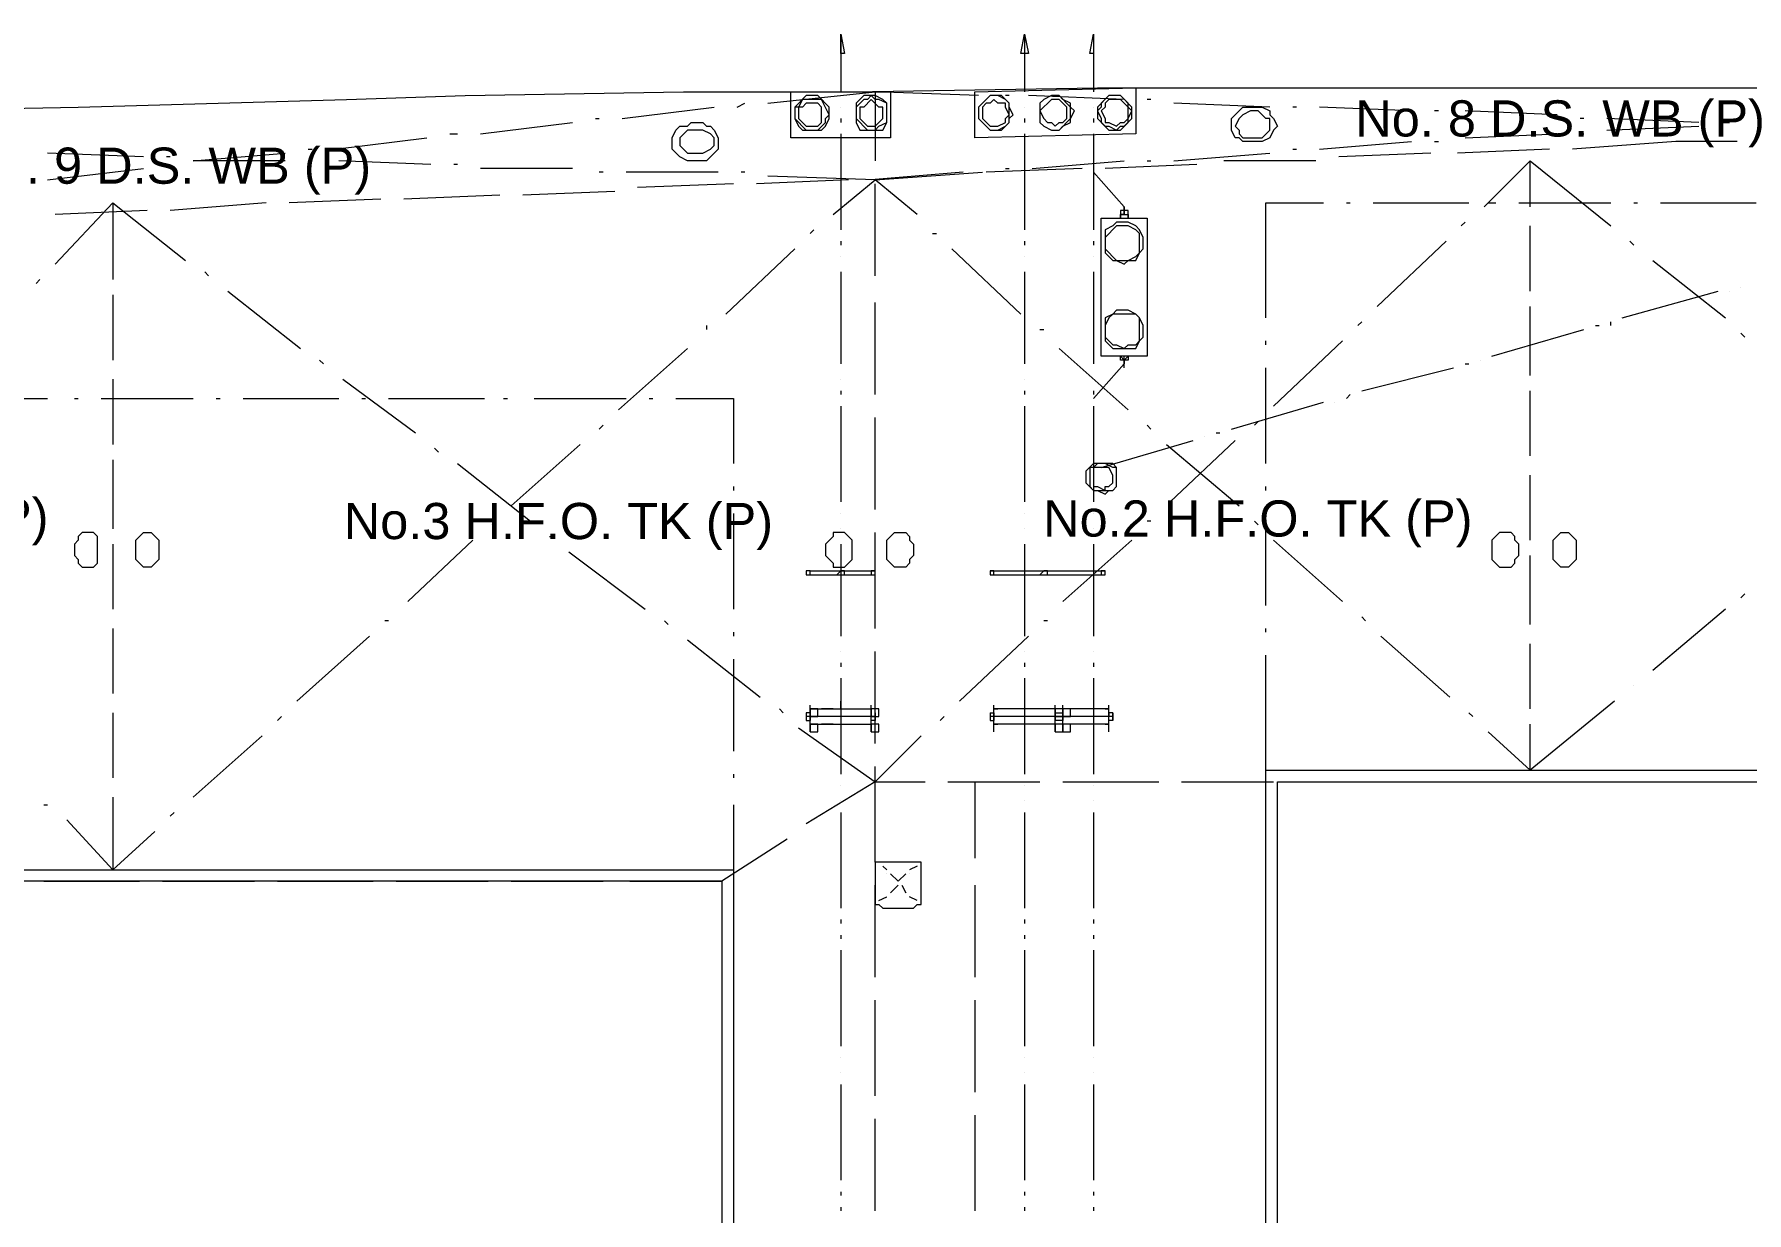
# Model space of a CAD drawing. Header units: millimetres. Extents: x -1005 to 291095, y -4225 to 50669.
# Drawn here: x 53441 to 84228, y 25497 to 46674 of the extents above; entities that cross this region are included whole.
import ezdxf

# ---------------------------------------------------------------- set-up
doc = ezdxf.new("R2010")
doc.units = ezdxf.units.MM
doc.layers.add('PDF_Geomertry', color=7, linetype='Continuous')
doc.styles.get("Standard").update_dxf_attribs({"font": 'arial.ttf'})

msp = doc.modelspace()

# ---------------------------------------------------------------- linework, layer by layer
at = {"layer": 'PDF_Geomertry', "lineweight": 5}
for points in [[(67939, 46674), (67939, 45641)], [(71245, 46674), (71245, 45641)], [(72485, 46674), (72485, 45641)], [(50721, 45297), (54233, 45365), (59054, 45503), (61190, 45572), (65115, 45641), (68146, 45641), (72554, 45710), (90599, 45710)], [(66631, 45434), (68559, 45641), (68559, 44401)], [(70419, 45572), (68559, 45641)], [(70557, 45641), (70557, 45641)], [(70970, 45572), (70901, 45572)], [(73036, 45503), (71314, 45572)], [(64013, 45159), (65666, 45365)], [(66080, 45365), (66217, 45434)], [(67939, 45365), (67939, 45365)], [(71245, 45365), (71245, 45365)], [(72485, 45365), (72485, 45365)], [(73518, 45503), (73449, 45503)], [(75653, 45365), (73931, 45434)], [(76135, 45365), (76067, 45365)], [(78202, 45297), (76549, 45365)], [(78684, 45297), (78615, 45297)], [(80819, 45228), (79166, 45297)], [(61465, 44883), (63118, 45090)], [(63531, 45159), (63600, 45159)], [(67939, 45159), (67939, 45090)], [(71245, 45159), (71245, 45090)], [(72485, 45159), (72485, 45090)], [(81301, 45159), (81232, 45159)], [(83367, 45090), (81714, 45159)], [(81714, 44952), (83367, 45021)], [(83781, 45090), (83918, 45090), (83849, 45090)], [(58848, 44608), (60501, 44814)], [(60914, 44883), (61052, 44883)], [(67939, 44883), (67939, 43161)], [(71245, 44883), (71245, 43161)], [(72485, 44883), (72485, 43161)], [(76549, 44608), (78202, 44746)], [(78615, 44746), (78684, 44746)], [(79166, 44814), (80819, 44883)], [(84056, 44746), (82954, 44746), (81094, 44608)], [(81232, 44883), (81301, 44883)], [(55404, 44470), (53682, 44539)], [(55886, 44470), (55817, 44470)], [(57952, 44401), (56299, 44401), (57952, 44539)], [(58366, 44608), (58435, 44608)], [(58435, 44401), (58366, 44401)], [(60570, 44332), (58917, 44401)], [(71383, 44263), (73036, 44401)], [(73449, 44401), (73518, 44401)], [(73931, 44401), (75653, 44539)], [(76480, 44401), (74827, 44401)], [(76067, 44608), (76135, 44608)], [(78546, 44539), (76893, 44470)], [(80681, 44608), (79028, 44539)], [(79510, 43575), (80337, 44401), (81783, 43230)], [(80337, 43575), (80337, 44401)], [(53682, 44057), (55404, 44263)], [(55817, 44332), (55886, 44332)], [(61052, 44332), (60983, 44332)], [(63118, 44263), (61465, 44263)], [(63669, 44195), (63600, 44195)], [(65735, 44195), (64082, 44195)], [(66217, 44195), (66149, 44195)], [(68077, 44057), (66424, 43988)], [(67802, 43437), (68559, 44057), (66631, 44126)], [(70143, 44195), (68490, 44057)], [(69317, 43437), (68559, 44057), (70488, 44195)], [(72278, 44263), (70557, 44195)], [(70901, 44263), (70970, 44263)], [(73036, 43575), (73036, 43575), (73036, 43506), (73036, 43437), (73036, 43506), (73036, 43575), (72485, 44195)], [(74345, 44332), (72692, 44263)], [(61809, 43781), (60088, 43712)], [(63876, 43850), (62223, 43781)], [(66011, 43988), (64289, 43919)], [(68559, 42335), (68559, 43988)], [(53820, 42542), (54853, 43644), (56162, 42610)], [(55473, 43506), (53820, 43437)], [(54853, 43644), (54853, 42266)], [(57608, 43644), (55886, 43506)], [(59674, 43712), (58021, 43644)], [(73036, 43575), (73036, 43437)], [(75584, 41577), (75584, 43644), (76618, 43644)], [(77031, 43644), (77100, 43644)], [(77513, 43644), (79235, 43644)], [(79579, 43644), (79717, 43644)], [(80130, 43644), (81783, 43644)], [(82196, 43644), (82265, 43644)], [(82679, 43644), (84400, 43644)], [(67457, 43161), (67388, 43093)], [(79166, 43299), (79097, 43230)], [(80337, 42059), (80337, 43230)], [(67113, 42817), (65873, 41646)], [(67939, 42955), (67939, 42886)], [(69592, 43093), (69661, 43093)], [(69937, 42817), (71176, 41646)], [(71245, 42955), (71245, 42886)], [(72485, 42955), (72485, 42886)], [(78822, 42955), (77582, 41784)], [(82128, 42955), (82196, 42886)], [(67939, 42679), (67939, 42679)], [(71245, 42679), (71245, 42679)], [(72485, 42679), (72485, 42679)], [(82541, 42610), (83849, 41577)], [(53544, 42266), (53476, 42197)], [(56506, 42404), (56575, 42335)], [(67939, 42404), (67939, 40751)], [(71245, 42404), (71245, 40751)], [(72485, 42404), (72485, 40751)], [(54853, 41991), (54853, 40820)], [(56919, 42059), (58228, 41026)], [(81990, 41577), (83712, 42059)], [(83918, 42059), (83918, 42059)], [(84125, 42128), (84125, 42128)], [(68559, 40200), (68559, 41853)], [(80337, 40544), (80337, 41784)], [(65529, 41440), (65529, 41371)], [(71521, 41371), (71590, 41371)], [(77306, 41508), (77237, 41440)], [(79648, 40889), (81301, 41371)], [(81508, 41440), (81577, 41440)], [(81783, 41440), (81783, 41508)], [(84125, 41302), (84194, 41233)], [(65184, 41026), (63945, 39924)], [(71865, 41026), (73105, 39924)], [(75584, 41095), (75584, 41164)], [(76962, 41164), (75722, 39993)], [(58572, 40820), (58641, 40751)], [(73036, 40751), (73036, 40751), (72485, 40131)], [(73036, 40682), (73036, 40889)], [(73036, 40820), (73036, 40820), (73036, 40751), (73036, 40751)], [(73036, 40751), (73036, 40820), (73036, 40820)], [(75584, 38960), (75584, 40682)], [(77306, 40269), (78959, 40682)], [(79166, 40751), (79235, 40751)], [(79441, 40820), (79441, 40820)], [(54853, 40475), (54853, 39304)], [(58986, 40475), (60294, 39511)], [(67939, 40475), (67939, 40475)], [(71245, 40475), (71245, 40475)], [(72485, 40475), (72485, 40475)], [(52029, 40131), (53682, 40131)], [(54164, 40131), (54233, 40131)], [(54646, 40131), (56299, 40131)], [(56713, 40131), (56782, 40131)], [(57195, 40131), (58917, 40131)], [(59330, 40131), (59399, 40131)], [(59812, 40131), (61534, 40131)], [(61878, 40131), (61947, 40131)], [(62429, 40131), (64082, 40131)], [(64496, 40131), (64564, 40131)], [(64978, 40131), (66011, 40131), (66011, 38960)], [(67939, 40269), (67939, 40200)], [(71245, 40269), (71245, 40200)], [(72485, 40269), (72485, 40200)], [(74965, 39580), (76618, 40062)], [(76824, 40062), (76824, 40062)], [(77031, 40131), (77100, 40200)], [(80337, 39098), (80337, 40269)], [(67939, 39993), (67939, 38271)], [(68559, 38134), (68559, 39787)], [(71245, 39993), (71245, 38271)], [(72485, 39993), (72485, 38271)], [(75447, 39718), (75378, 39649)], [(63669, 39649), (63600, 39580)], [(73449, 39649), (73518, 39580)], [(74482, 39442), (74482, 39442)], [(74689, 39511), (74758, 39511)], [(60639, 39236), (60707, 39167)], [(63256, 39304), (62016, 38202)], [(72623, 38891), (74276, 39373)], [(73794, 39304), (75102, 38202)], [(75033, 39373), (73863, 38271)], [(54853, 39029), (54853, 37789)], [(61052, 38960), (62360, 37927)], [(66011, 38547), (66011, 38478)], [(75584, 38478), (75584, 38547)], [(80337, 37583), (80337, 38753)], [(61741, 37927), (61672, 37858)], [(66011, 38065), (66011, 36343)], [(67939, 38065), (67939, 38065)], [(71245, 38065), (71245, 38065)], [(72485, 38065), (72485, 38065)], [(73518, 37927), (73449, 37927)], [(75378, 37927), (75447, 37858)], [(75584, 36412), (75584, 38065)], [(61327, 37583), (60156, 36481)], [(62705, 37651), (62774, 37651)], [(67939, 37789), (67939, 37789)], [(68559, 35998), (68559, 37720)], [(71245, 37789), (71245, 37789)], [(73174, 37583), (71934, 36481)], [(72485, 37789), (72485, 37789)], [(75722, 37583), (76962, 36481)], [(54853, 37514), (54853, 36343)], [(63049, 37376), (64427, 36343)], [(67939, 37514), (67939, 35861)], [(71245, 37514), (71245, 35861)], [(72485, 37514), (72485, 35861)], [(80337, 36067), (80337, 37307)], [(67388, 37032), (68559, 37032)], [(67388, 36963), (68559, 36963)], [(70625, 37032), (72692, 37032)], [(70625, 36963), (72692, 36963)], [(83849, 36343), (82541, 35241)], [(84194, 36618), (84125, 36549)], [(59812, 36136), (59743, 36136)], [(64771, 36136), (64840, 36067)], [(71659, 36136), (71590, 36136)], [(77306, 36205), (77375, 36136)], [(54853, 35998), (54853, 34828)], [(59468, 35861), (58159, 34690)], [(65184, 35792), (66493, 34759)], [(66011, 35930), (66011, 35861)], [(71314, 35861), (70074, 34690)], [(75584, 35930), (75584, 35998)], [(77651, 35861), (78890, 34759)], [(80337, 34552), (80337, 35723)], [(66011, 35447), (66011, 33794)], [(67939, 35585), (67939, 35585)], [(68559, 33932), (68559, 35585)], [(71245, 35585), (71245, 35585)], [(72485, 35585), (72485, 35585)], [(75584, 33450), (75584, 35516)], [(67939, 35379), (67939, 35310)], [(67939, 35103), (67939, 33381)], [(71245, 35379), (71245, 35310)], [(71245, 35103), (71245, 33381)], [(72485, 35379), (72485, 35310)], [(72485, 35103), (72485, 33381)], [(82196, 34965), (82196, 34965)], [(54853, 34483), (54853, 33312)], [(66837, 34552), (66906, 34483)], [(67388, 34414), (67388, 34483), (67319, 34483), (67319, 34414), (67319, 34414)], [(67319, 34483), (67319, 34345)], [(67388, 34139), (67388, 34208), (67388, 34414), (67388, 34621), (67388, 34621)], [(67388, 34208), (67388, 34414), (67388, 34621)], [(67388, 34552), (68490, 34552), (68490, 34552)], [(67388, 34483), (67388, 34414), (67388, 34345), (67388, 34345), (67388, 34345)], [(67388, 34483), (67388, 34345), (67388, 34345)], [(67802, 34552), (67595, 34552)], [(67939, 34552), (67939, 34690)], [(68490, 34139), (68490, 34208), (68490, 34414), (68490, 34621), (68490, 34621)], [(68490, 34208), (68490, 34414), (68490, 34621), (68490, 34621)], [(70625, 34483), (70625, 34483), (70694, 34483)], [(70625, 34483), (70625, 34345)], [(70694, 34139), (70694, 34208), (70694, 34414), (70694, 34621), (70694, 34621)], [(70694, 34208), (70694, 34414), (70694, 34621)], [(71796, 34552), (70694, 34552)], [(70694, 34483), (70694, 34414), (70694, 34345), (70694, 34345)], [(70694, 34414), (70694, 34414), (70694, 34483)], [(70694, 34483), (70694, 34345), (70694, 34345)], [(71796, 34139), (71796, 34208), (71796, 34414), (71796, 34621), (71796, 34621)], [(71796, 34208), (71796, 34414), (71796, 34621)], [(71796, 34483), (71934, 34483)], [(71934, 34208), (71934, 34208), (71934, 34414), (71934, 34414), (71934, 34621), (71934, 34621)], [(71934, 34208), (71934, 34414), (71934, 34621)], [(72761, 34552), (71934, 34552)], [(72761, 34139), (72761, 34208), (72761, 34414), (72761, 34414), (72761, 34621), (72761, 34621)], [(72761, 34208), (72761, 34414), (72761, 34621)], [(72829, 34345), (72829, 34483), (72829, 34414), (72829, 34414), (72829, 34345), (72761, 34345), (72761, 34345)], [(72761, 34345), (72761, 34345), (72761, 34483), (72761, 34414)], [(72829, 34483), (72761, 34483)], [(79235, 34483), (79304, 34414)], [(81852, 34690), (80337, 33450), (79579, 34139)], [(57884, 34414), (57815, 34345)], [(67182, 34208), (68559, 33243), (69455, 33243)], [(67319, 34414), (67319, 34345), (67319, 34345)], [(68559, 34414), (67319, 34414)], [(67319, 34345), (67319, 34345), (67388, 34345)], [(67388, 34414), (67388, 34414)], [(67388, 34277), (68490, 34277), (68490, 34277)], [(67802, 34277), (67595, 34277)], [(68490, 34414), (68559, 34414), (68559, 34345), (68490, 34345)], [(68559, 34414), (68559, 34414), (68559, 34345), (68559, 34345)], [(68559, 34345), (68559, 34345)], [(69799, 34414), (69730, 34345)], [(72829, 34414), (70625, 34414), (70625, 34345), (70625, 34345), (70625, 34345)], [(70625, 34414), (70625, 34414)], [(70625, 34345), (70694, 34345), (70694, 34345)], [(71796, 34277), (70694, 34277)], [(71796, 34414), (71796, 34414), (71796, 34345), (71796, 34345)], [(71934, 34414), (71865, 34414), (71796, 34414), (71796, 34414)], [(71796, 34345), (71796, 34345)], [(71934, 34345), (71934, 34345), (71934, 34345), (71934, 34414), (71934, 34414)], [(71934, 34345), (71934, 34345)], [(72761, 34277), (71934, 34277)], [(72761, 34345), (72761, 34345), (72761, 34414), (72761, 34414)], [(80337, 33450), (80337, 34277)], [(57539, 34070), (56299, 32968)], [(69386, 34070), (68559, 33243), (67319, 32486)], [(66011, 33381), (66011, 33312)], [(68559, 31797), (68559, 33519)], [(54853, 32968), (54853, 31659)], [(67939, 33175), (67939, 33175)], [(69868, 33243), (71521, 33243)], [(70350, 33243), (70350, 31866)], [(71245, 33175), (71245, 33175)], [(71934, 33243), (73656, 33243)], [(72485, 33175), (72485, 33175)], [(74069, 33243), (75722, 33243)], [(76135, 33243), (77857, 33243)], [(78271, 33243), (79924, 33243)], [(80337, 33243), (82059, 33243)], [(82472, 33243), (84125, 33243)], [(53613, 32830), (53682, 32830)], [(55955, 32692), (55886, 32624)], [(66011, 32830), (66011, 31659)], [(67939, 32899), (67939, 32899)], [(67939, 32692), (67939, 30971)], [(71245, 32899), (71245, 32899)], [(71245, 32692), (71245, 30971)], [(72485, 32899), (72485, 32899)], [(72485, 32692), (72485, 30971)], [(55611, 32348), (54853, 31659), (54027, 32555)], [(66975, 32210), (65804, 31453), (65804, 14992), (66975, 14234)], [(68697, 31728), (68766, 31659)], [(69317, 31728), (69179, 31659)], [(64151, 31453), (65804, 31453), (50307, 31453), (50307, 14992), (65804, 14992), (64151, 14992)], [(53613, 31453), (55335, 31453)], [(55748, 31453), (57401, 31453)], [(57815, 31453), (59537, 31453)], [(59950, 31453), (61603, 31453)], [(62016, 31453), (63669, 31453)], [(68766, 31590), (68766, 31590)], [(69110, 31590), (68972, 31453), (68835, 31590)], [(69179, 31590), (69179, 31590)], [(68559, 29731), (68559, 31384)], [(68628, 31108), (68766, 31177), (68766, 31177)], [(68835, 31246), (68972, 31384), (68972, 31384)], [(68972, 31384), (68972, 31384)], [(69041, 31384), (69110, 31246)], [(69317, 31108), (69179, 31177), (69179, 31177)], [(70350, 31384), (70350, 29731)], [(67939, 30764), (67939, 30695)], [(67939, 30488), (67939, 30420)], [(71245, 30764), (71245, 30695)], [(71245, 30488), (71245, 30420)], [(72485, 30764), (72485, 30695)], [(72485, 30488), (72485, 30420)], [(67939, 30213), (67939, 28491)], [(71245, 30213), (71245, 28491)], [(72485, 30213), (72485, 28491)], [(68559, 27596), (68559, 29318)], [(70350, 29318), (70350, 27665)], [(67939, 28284), (67939, 28284)], [(71245, 28284), (71245, 28284)], [(72485, 28284), (72485, 28284)], [(67939, 28009), (67939, 28009)], [(67939, 27802), (67939, 26080)], [(71245, 28009), (71245, 28009)], [(71245, 27802), (71245, 26080)], [(72485, 28009), (72485, 28009)], [(72485, 27802), (72485, 26080)], [(68559, 25529), (68559, 27182)], [(70350, 27251), (70350, 25529)], [(67939, 25874), (67939, 25805)], [(71245, 25874), (71245, 25805)], [(72485, 25874), (72485, 25805)], [(67939, 25598), (67939, 25529)], [(71245, 25598), (71245, 25529)], [(72485, 25598), (72485, 25529)]]:
    msp.add_lwpolyline(points, dxfattribs=at)
for points in [[(67939, 46674), (68008, 46330), (67939, 46330), (67939, 46674)], [(67939, 46674), (68008, 46330), (67939, 46330), (67939, 46674)], [(71245, 46674), (71314, 46330), (71176, 46330), (71245, 46674)], [(71245, 46674), (71314, 46330), (71176, 46330), (71245, 46674)], [(72485, 46674), (72485, 46330), (72416, 46330), (72485, 46674)], [(72485, 46674), (72485, 46330), (72416, 46330), (72485, 46674)], [(68835, 44814), (67044, 44814), (67044, 45641), (68835, 45641)], [(67733, 45228), (67733, 45365), (67526, 45572), (67319, 45572), (67113, 45365), (67113, 45159), (67182, 45021), (67251, 44952), (67595, 44952), (67664, 45021), (67733, 45159), (67733, 45228)], [(68766, 45228), (68766, 45434), (68697, 45503), (68559, 45572), (68353, 45572), (68215, 45434), (68215, 45090), (68284, 44952), (68697, 44952), (68766, 45090), (68766, 45228)], [(68766, 45228), (68766, 45434), (68628, 45503), (68559, 45503), (68490, 45572), (68421, 45503), (68353, 45503), (68215, 45365), (68215, 45159), (68421, 44952), (68559, 44952), (68628, 45021), (68766, 45090), (68766, 45228)], [(73243, 44883), (70350, 44814), (70350, 45641), (73243, 45710)], [(71039, 45228), (70970, 45365), (70970, 45434), (70832, 45572), (70625, 45572), (70419, 45365), (70419, 45159), (70625, 44952), (70832, 44952), (70970, 45090), (70970, 45159), (71039, 45228)], [(70970, 45228), (70970, 45434), (70901, 45503), (70763, 45572), (70625, 45572), (70419, 45365), (70419, 45159), (70625, 44952), (70763, 44952), (70901, 45021), (70970, 45090), (70970, 45228)], [(72072, 45297), (72072, 45365), (71865, 45572), (71727, 45572), (71590, 45503), (71521, 45434), (71521, 45090), (71590, 45021), (71727, 44952), (71865, 44952), (72072, 45159), (72072, 45297)], [(72141, 45297), (72072, 45365), (72072, 45434), (71934, 45503), (71865, 45572), (71727, 45572), (71590, 45503), (71521, 45434), (71521, 45090), (71590, 45021), (71727, 44952), (71865, 44952), (71934, 45021), (72072, 45090), (72072, 45159), (72141, 45297)], [(73174, 45297), (73174, 45365), (72967, 45572), (72761, 45572), (72554, 45365), (72554, 45159), (72761, 44952), (72967, 44952), (73174, 45159), (73174, 45297)], [(73174, 45297), (73105, 45365), (73105, 45434), (72967, 45572), (72761, 45572), (72623, 45434), (72623, 45365), (72554, 45297), (72623, 45159), (72623, 45090), (72692, 45021), (72761, 45021), (72898, 44952), (72967, 45021), (73036, 45021), (73105, 45090), (73105, 45159), (73174, 45297)], [(67733, 45228), (67595, 45503), (67251, 45503), (67182, 45365), (67113, 45365), (67113, 45159), (67319, 44952), (67526, 44952), (67664, 45090), (67664, 45159), (67733, 45228)], [(67595, 45228), (67595, 45365), (67526, 45434), (67319, 45434), (67251, 45365), (67182, 45365), (67182, 45159), (67319, 45021), (67526, 45021), (67595, 45090), (67595, 45228)], [(68697, 45228), (68697, 45365), (68628, 45365), (68490, 45503), (68353, 45365), (68284, 45365), (68284, 45159), (68421, 45021), (68559, 45021), (68697, 45159), (68697, 45228)], [(70970, 45228), (70901, 45365), (70901, 45434), (70763, 45434), (70694, 45503), (70625, 45434), (70557, 45434), (70488, 45365), (70488, 45159), (70625, 45021), (70763, 45021), (70901, 45090), (70901, 45159), (70970, 45228)], [(72003, 45297), (72003, 45365), (71865, 45503), (71727, 45503), (71521, 45297), (71590, 45159), (71659, 45090), (71727, 45090), (71796, 45021), (71865, 45090), (71934, 45090), (72003, 45159), (72003, 45297)], [(73105, 45297), (73105, 45365), (72967, 45503), (72761, 45503), (72692, 45434), (72692, 45365), (72623, 45297), (72692, 45159), (72692, 45090), (72761, 45090), (72898, 45021), (72967, 45090), (73036, 45090), (73105, 45159), (73105, 45297)], [(75447, 45365), (75516, 45365), (75653, 45297), (75653, 45228), (75722, 45159), (75791, 45021), (75722, 44952), (75653, 44814), (75516, 44746), (75447, 44746), (75309, 44746), (75171, 44746), (75102, 44814), (75033, 44814), (74965, 44952), (74965, 45159), (75171, 45365), (75309, 45365)], [(75447, 45297), (75309, 45297), (75171, 45228), (75102, 45159), (75033, 45021), (75102, 44952), (75102, 44883), (75171, 44814), (75309, 44814), (75447, 44814), (75516, 44814), (75653, 44952), (75653, 45159), (75584, 45159)], [(65460, 45090), (65529, 45021), (65598, 45021), (65666, 44952), (65735, 44814), (65735, 44608), (65529, 44401), (65460, 44401), (65253, 44401), (65184, 44401), (65047, 44470), (64909, 44608), (64909, 44814), (64978, 44952), (65047, 45021), (65184, 45021), (65253, 45090)], [(65460, 44952), (65253, 44952), (65184, 44952), (65047, 44814), (65047, 44677), (65184, 44539), (65253, 44539), (65460, 44539), (65598, 44608), (65666, 44677), (65666, 44814), (65598, 44883)], [(73105, 43368), (73105, 43437), (73105, 43506), (72967, 43506), (72967, 43437), (72967, 43368), (72967, 43437), (73036, 43437), (73105, 43437)], [(73036, 43437), (72967, 43437), (73036, 43437)], [(73449, 40889), (72623, 40889), (72623, 43368), (73449, 43368), (73449, 40889)], [(73380, 42955), (73380, 43024), (73312, 43161), (73243, 43230), (73105, 43299), (72898, 43299), (72829, 43230), (72692, 43161), (72692, 42748), (72829, 42610), (72898, 42610), (73036, 42542), (73105, 42610), (73243, 42610), (73312, 42748), (73380, 42817), (73380, 42955)], [(73312, 42955), (73312, 43093), (73243, 43161), (73105, 43230), (72898, 43230), (72692, 43024), (72692, 42817), (72898, 42610), (73105, 42610), (73243, 42679), (73312, 42748), (73312, 42955)], [(73380, 41371), (73380, 41440), (73312, 41577), (73243, 41646), (73105, 41715), (72898, 41715), (72829, 41646), (72692, 41577), (72692, 41164), (72829, 41026), (73243, 41026), (73312, 41164), (73380, 41233), (73380, 41371)], [(73312, 41371), (73312, 41577), (73243, 41646), (72829, 41646), (72761, 41577), (72692, 41440), (72692, 41233), (72829, 41095), (72898, 41095), (73036, 41026), (73105, 41095), (73243, 41095), (73312, 41164), (73312, 41371)], [(73105, 40889), (73105, 40820), (72967, 40820), (72967, 40889), (73036, 40820)], [(73036, 40820), (73036, 40889), (72967, 40889), (73036, 40820)], [(72898, 38685), (72898, 38891), (72829, 38960), (72485, 38960), (72347, 38822), (72347, 38616), (72485, 38478), (72554, 38478), (72692, 38409), (72761, 38478), (72829, 38478), (72898, 38547), (72898, 38685)], [(72898, 38685), (72898, 38891), (72829, 38891), (72692, 38960), (72554, 38960), (72485, 38891), (72416, 38891), (72416, 38547), (72485, 38478), (72829, 38478), (72898, 38547), (72898, 38685)], [(72829, 38685), (72829, 38753), (72761, 38891), (72485, 38891), (72485, 38547), (72554, 38547), (72692, 38478), (72692, 38547), (72761, 38547), (72829, 38616), (72829, 38685)], [(54164, 37514), (54164, 37307), (54233, 37238), (54233, 37169), (54302, 37100), (54509, 37100), (54578, 37169), (54578, 37651), (54509, 37720), (54302, 37720), (54233, 37651), (54233, 37583), (54164, 37514)], [(55266, 37514), (55266, 37583), (55404, 37720), (55542, 37720), (55680, 37583), (55680, 37514), (55680, 37307), (55680, 37238), (55542, 37100), (55404, 37100), (55266, 37238), (55266, 37307)], [(67664, 37514), (67664, 37307), (67802, 37169), (67802, 37100), (68008, 37100), (68146, 37238), (68146, 37583), (68008, 37720), (67802, 37720), (67802, 37651), (67664, 37514)], [(68766, 37514), (68766, 37583), (68904, 37720), (69110, 37720), (69179, 37651), (69179, 37583), (69248, 37514), (69248, 37307), (69179, 37238), (69179, 37169), (69110, 37100), (68904, 37100), (68766, 37238), (68766, 37307)], [(79648, 37514), (79648, 37238), (79786, 37100), (79992, 37100), (80061, 37169), (80061, 37238), (80130, 37307), (80130, 37514), (80061, 37583), (80061, 37651), (79992, 37720), (79786, 37720), (79648, 37583), (79648, 37514)], [(80750, 37514), (80750, 37583), (80888, 37720), (81026, 37720), (81163, 37583), (81163, 37514), (81163, 37307), (81163, 37238), (81026, 37100), (80888, 37100), (80750, 37238), (80750, 37307)], [(67388, 36963), (67388, 37032), (67319, 37032), (67319, 36963), (67388, 36963)], [(68008, 36963), (68008, 37032), (67939, 37032), (67870, 36963), (68008, 36963)], [(68559, 36963), (68559, 37032), (68490, 37032), (68490, 36963), (68559, 36963)], [(70694, 36963), (70694, 37032), (70625, 37032), (70625, 36963), (70694, 36963)], [(71659, 36963), (71659, 37032), (71590, 37032), (71521, 36963), (71659, 36963)], [(72692, 36963), (72692, 37032), (72623, 37032), (72623, 36963), (72692, 36963)], [(67388, 34552), (67388, 34414), (67526, 34414), (67526, 34552), (67388, 34552)], [(68490, 34552), (68490, 34414), (68628, 34414), (68628, 34552), (68490, 34552)], [(68559, 34483), (68559, 34414), (68559, 34414), (68559, 34483), (68559, 34345), (68559, 34483)], [(70694, 34552), (70763, 34552), (70694, 34552)], [(71796, 34552), (71796, 34414), (71934, 34414), (71934, 34552), (71796, 34552)], [(71796, 34414), (71796, 34414), (71934, 34414), (71934, 34483), (71934, 34345), (71796, 34345), (71796, 34345), (71796, 34483)], [(71934, 34552), (71934, 34414), (72072, 34414), (72072, 34552), (71934, 34552)], [(72761, 34552), (72692, 34552), (72761, 34552)], [(67388, 34277), (67388, 34139), (67526, 34139), (67526, 34277), (67388, 34277)], [(68490, 34277), (68490, 34139), (68628, 34139), (68628, 34277), (68490, 34277)], [(68559, 34345), (68559, 34345)], [(70694, 34277), (70763, 34277), (70694, 34277)], [(71796, 34345), (71796, 34345)], [(71796, 34277), (71796, 34139), (71934, 34139), (71934, 34277), (71796, 34277)], [(71934, 34414), (71934, 34414)], [(71934, 34277), (71934, 34139), (72072, 34139), (72072, 34277), (71934, 34277)], [(72761, 34277), (72692, 34277), (72761, 34277)], [(91495, 33450), (91495, 13063), (75584, 13063), (75584, 33450)], [(91288, 33243), (91288, 13270), (75791, 13270), (75791, 33243)], [(69248, 30971), (69317, 31039), (69386, 31039), (69386, 31108), (69386, 31728), (69386, 31797), (69317, 31797), (69248, 31797), (68697, 31797), (68628, 31797), (68559, 31797), (68559, 31728), (68559, 31108), (68559, 31039), (68628, 31039), (68697, 30971)], [(66011, 14785), (50101, 14785), (50101, 31659), (66011, 31659)]]:
    msp.add_lwpolyline(points, close=True, dxfattribs=at)

# ---------------------------------------------------------------- texts
for s, p in [('No. 8 D.S. WB (P) ', (77190, 44837)), ('No. 9 D.S. WB (P) ', (52132, 43988)), ('No.4 H.F.O. TK (P) ', (45979, 37686)), ('No.3 H.F.O. TK (P) ', (59005, 37602)), ('No.2 H.F.O. TK (P) ', (71579, 37648))]:
    msp.add_text(s, height=650).set_placement(p)

doc.saveas('drawing.dxf')
